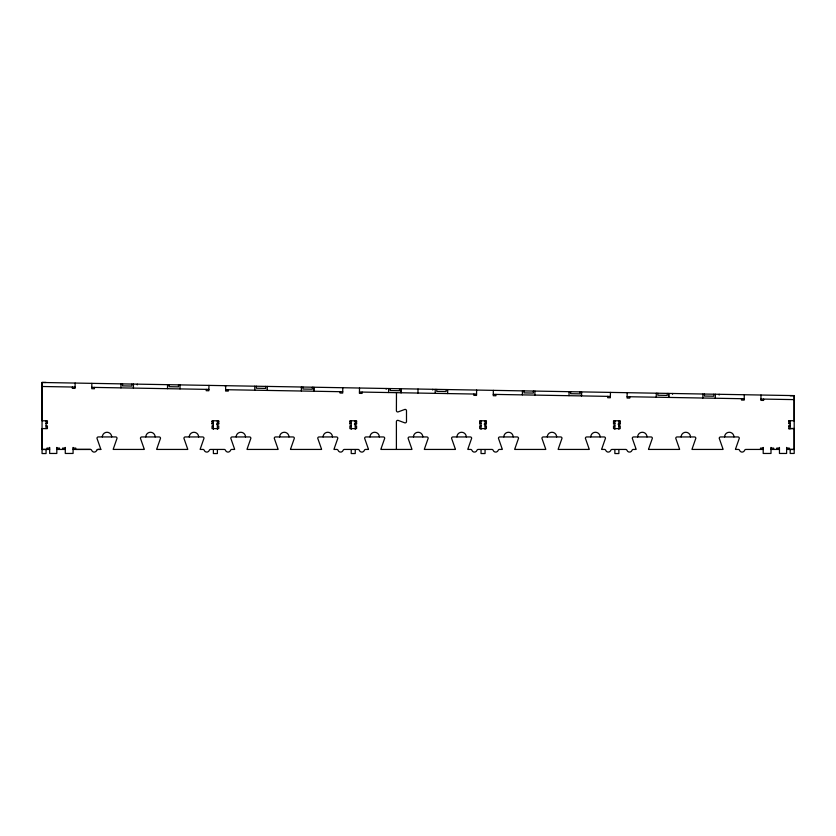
<?xml version="1.0" encoding="UTF-8"?>
<svg xmlns="http://www.w3.org/2000/svg" width="836" height="836" viewBox="0 0 836 836"><rect width="100%" height="100%" fill="white"/><g stroke="black" fill="none" stroke-linecap="round" stroke-linejoin="round"><path stroke-width="1.25" d="M59.492 449.434L59.492 448.096L56.817 448.096M773.676 449.434L773.676 448.096L771.001 448.096M396.473 392.68L396.4 410.622A1.338 1.338 0 0 0 398.124 411.908L404.77 409.452A1.338 1.338 0 0 1 406.495 410.737L406.495 421.553A1.338 1.338 0 0 1 404.77 422.838L398.124 420.383A1.338 1.338 0 0 0 396.4 421.668L396.4 449.434M225.678 386.023L224.644 385.668M72.387 387.026L72.366 388.364L75.041 388.406L75.136 383.055M91.856 383.348L91.761 388.698L94.437 388.75L94.468 387.413M120.948 387.873L120.969 383.86M122.547 383.881L122.516 385.887L131.879 386.054L131.921 384.048M133.426 388.092L133.446 384.069M137.261 384.894L137.271 384.142M167.482 388.688L167.555 384.664M169.144 384.696L169.102 386.702L178.476 386.869L178.507 384.863M180.022 388.907L180.033 384.884M206.22 389.357L206.189 390.694L208.864 390.746L208.958 385.396M225.689 385.689L225.595 391.039L228.27 391.081L228.291 389.743M254.781 390.203L254.792 386.19M256.38 386.222L256.349 388.228L265.712 388.395L265.743 386.378M267.206 390.422L267.332 386.41M301.368 391.018L301.388 387.005M302.966 387.037L302.935 389.043L312.298 389.2L312.34 387.193M313.793 391.238L313.866 387.225L313.845 391.238M340.043 391.697L340.022 393.035L342.697 393.077L342.791 387.726M359.511 388.019L359.428 393.369L362.103 393.422L362.124 392.084M386.18 389.242L386.19 388.489M388.615 392.544L388.625 388.531M390.203 388.552L390.172 390.558L399.535 390.725L399.577 388.719M401.029 392.763L401.102 388.75L401.092 392.763M417.948 393.056L418.021 389.043M432.766 390.057L432.787 389.294M435.201 393.359L435.211 389.346M436.8 389.367L436.758 391.373L446.131 391.541L446.163 389.534M447.678 393.578L447.688 389.555M473.876 394.028L473.855 395.376L476.53 395.418L476.614 390.067M493.344 390.36L493.25 395.71L495.926 395.752L495.957 394.414M522.385 394.874L522.448 390.861M524.036 390.893L524.005 392.899L533.368 393.066L533.399 391.06M534.862 395.094L534.935 391.081M569.023 395.689L569.044 391.676M570.622 391.708L570.591 393.714L579.954 393.871L579.996 391.865M581.448 395.909L581.522 391.896L581.501 395.909M607.699 396.368L607.678 397.706L610.353 397.758L610.447 392.397M627.178 392.69L627.084 398.051L629.759 398.093L629.78 396.755M656.208 397.215L656.333 393.202M657.869 393.223L657.827 395.24L667.201 395.397L667.232 393.39M668.685 397.434L668.758 393.422L668.748 397.434M672.572 394.237L672.583 393.484M702.857 398.03L702.93 394.017M704.455 394.038L704.424 396.045L713.787 396.212L713.819 394.205M715.334 398.25L715.344 394.226M719.159 395.052L719.169 394.299M741.532 398.709L741.511 400.047L744.186 400.089L744.28 394.738M761 395.031L760.917 400.381L763.592 400.434L763.613 399.096M794.158 420.968L794.169 395.606L41.873 382.48L41.8 386.493L75.062 387.068M100.623 449.434L100.801 449.423A1.338 1.338 0 0 0 100.738 449.047L96.966 438.273A1.338 1.338 0 0 1 98.314 436.935L115.702 436.935A1.338 1.338 0 0 1 117.04 438.273L113.278 449.047A1.338 1.338 0 0 0 113.215 449.423L144.273 449.434A1.338 1.338 0 0 0 144.21 449.057L140.438 438.283A1.338 1.338 0 0 1 141.786 436.946L159.174 436.946A1.338 1.338 0 0 1 160.512 438.283L156.75 449.057A1.338 1.338 0 0 0 156.687 449.434L187.745 449.434A1.338 1.338 0 0 0 187.682 449.057L183.92 438.283A1.338 1.338 0 0 1 185.258 436.946L202.646 436.946A1.338 1.338 0 0 1 203.994 438.283L200.222 449.057A1.338 1.338 0 0 0 200.159 449.434L202.991 449.434A1.338 1.338 0 0 1 204.245 450.332A2.675 2.675 0 0 0 209.293 450.332A1.338 1.338 0 0 1 210.557 449.434L224.236 449.434A1.338 1.338 0 0 1 225.49 450.332A2.675 2.675 0 0 0 230.537 450.332A1.338 1.338 0 0 1 231.802 449.434L234.623 449.434A1.338 1.338 0 0 0 234.571 449.057L230.799 438.283A1.338 1.338 0 0 1 232.136 436.946L249.536 436.946A1.338 1.338 0 0 1 250.873 438.283L247.101 449.057A1.338 1.338 0 0 0 247.048 449.434L278.095 449.434A1.338 1.338 0 0 0 278.043 449.057L274.271 438.283A1.338 1.338 0 0 1 275.608 436.946L293.008 436.946A1.338 1.338 0 0 1 294.345 438.283L290.573 449.057A1.338 1.338 0 0 0 290.52 449.434L321.567 449.434A1.338 1.338 0 0 0 321.515 449.057L317.743 438.283A1.338 1.338 0 0 1 319.08 436.946L336.48 436.946A1.338 1.338 0 0 1 337.817 438.283L334.045 449.057A1.338 1.338 0 0 0 333.992 449.434L336.814 449.434A1.338 1.338 0 0 1 338.078 450.332A2.675 2.675 0 0 0 343.126 450.332A1.338 1.338 0 0 1 344.39 449.434L358.059 449.434A1.338 1.338 0 0 1 359.323 450.332A2.675 2.675 0 0 0 364.371 450.332A1.338 1.338 0 0 1 365.635 449.434L368.457 449.434A1.338 1.338 0 0 0 368.394 449.057L364.632 438.283A1.338 1.338 0 0 1 365.969 436.946L383.369 436.946A1.338 1.338 0 0 1 384.706 438.283L380.934 449.057A1.338 1.338 0 0 0 380.882 449.434L411.929 449.434A1.338 1.338 0 0 0 411.876 449.057L408.104 438.283A1.338 1.338 0 0 1 409.441 436.946L426.841 436.946A1.338 1.338 0 0 1 428.178 438.283L424.406 449.057A1.338 1.338 0 0 0 424.354 449.434L455.401 449.434A1.338 1.338 0 0 0 455.348 449.057L451.576 438.283A1.338 1.338 0 0 1 452.913 436.946L470.313 436.946A1.338 1.338 0 0 1 471.65 438.283L467.878 449.057A1.338 1.338 0 0 0 467.826 449.434L470.647 449.434A1.338 1.338 0 0 1 471.912 450.332A2.675 2.675 0 0 0 476.959 450.332A1.338 1.338 0 0 1 478.213 449.434L491.892 449.434A1.338 1.338 0 0 1 493.156 450.332A2.675 2.675 0 0 0 498.204 450.332A1.338 1.338 0 0 1 499.458 449.434L502.279 449.434A1.338 1.338 0 0 0 502.227 449.057L498.455 438.283A1.338 1.338 0 0 1 499.792 436.946L517.191 436.946A1.338 1.338 0 0 1 518.529 438.283L514.767 449.057A1.338 1.338 0 0 0 514.704 449.434L545.762 449.434A1.338 1.338 0 0 0 545.699 449.057L541.927 438.283A1.338 1.338 0 0 1 543.275 436.946L560.663 436.946A1.338 1.338 0 0 1 562.001 438.283L558.239 449.057A1.338 1.338 0 0 0 558.176 449.434L589.234 449.434A1.338 1.338 0 0 0 589.171 449.057L585.399 438.283A1.338 1.338 0 0 1 586.747 436.946L604.135 436.946A1.338 1.338 0 0 1 605.473 438.283L601.711 449.057A1.338 1.338 0 0 0 601.648 449.434L604.48 449.434A1.338 1.338 0 0 1 605.734 450.332A2.675 2.675 0 0 0 610.782 450.332A1.338 1.338 0 0 1 612.046 449.434L625.725 449.434A1.338 1.338 0 0 1 626.979 450.332A2.675 2.675 0 0 0 632.026 450.332A1.338 1.338 0 0 1 633.291 449.434L636.112 449.434A1.338 1.338 0 0 0 636.06 449.057L632.288 438.283A1.338 1.338 0 0 1 633.625 436.946L651.025 436.946A1.338 1.338 0 0 1 652.362 438.283L648.59 449.057A1.338 1.338 0 0 0 648.537 449.434L679.584 449.434A1.338 1.338 0 0 0 679.532 449.057L675.76 438.283A1.338 1.338 0 0 1 677.097 436.946L694.497 436.946A1.338 1.338 0 0 1 695.834 438.283L692.062 449.057A1.338 1.338 0 0 0 692.009 449.434L723.056 449.434A1.338 1.338 0 0 0 723.004 449.057L719.232 438.283A1.338 1.338 0 0 1 720.569 436.946L737.969 436.946A1.338 1.338 0 0 1 739.306 438.283L735.534 449.057A1.338 1.338 0 0 0 735.481 449.434L738.303 449.434A1.338 1.338 0 0 1 739.567 450.332A2.675 2.675 0 0 0 744.615 450.332A1.338 1.338 0 0 1 745.879 449.434L763.195 449.434M97.969 449.434L100.801 449.423L97.969 449.423A1.338 1.338 0 0 0 96.715 450.322M46.064 382.449L42.051 382.449L42.051 453.551L46.064 453.551L46.064 449.538M790.187 395.731L794.2 395.731L794.2 453.457L790.187 453.457L790.187 449.434M794.2 420.686L788.818 420.79L788.808 423.643L790.145 423.643M788.808 420.968L790.145 420.968M212.041 421.459L213.379 421.459M217.391 421.459L218.729 421.459M349.887 421.459L351.224 421.459M355.237 421.459L356.575 421.459M479.697 421.459L481.034 421.459M485.058 421.459L486.395 421.459M613.53 421.459L614.868 421.459M618.88 421.459L620.218 421.459M46.053 423.465L47.412 423.465L47.412 420.79L42.051 420.79L42.009 386.493M212.041 423.465L213.379 423.465M217.391 423.465L218.729 423.465M349.887 423.465L351.224 423.465M355.237 423.465L356.575 423.465M479.697 423.465L481.034 423.465M485.058 423.465L486.395 423.465M613.53 423.465L614.868 423.465M618.88 423.465L620.218 423.465M788.818 423.465L790.156 423.465M216.503 424.134L218.729 424.134L218.729 420.79L212.041 420.79L212.041 424.134M354.349 424.134L356.575 424.134L356.575 420.79L349.887 420.79L349.887 424.134M484.159 424.134L486.395 424.134L486.395 420.79L479.697 420.79L479.697 424.134M617.992 424.134L620.218 424.134L620.218 420.79L613.53 420.79L613.53 424.134M46.053 425.921L47.412 425.921L47.401 428.596L42.051 428.596L42.082 449.434L49.658 449.434M213.379 425.921L212.041 425.921L212.041 428.596L218.729 428.596L218.729 425.921L217.391 425.921M351.224 425.921L349.887 425.921L349.887 428.596L356.575 428.596L356.575 425.921L355.237 425.921M481.034 425.921L479.697 425.921L479.697 428.596L486.395 428.596L486.395 425.921L485.058 425.921M614.868 425.921L613.53 425.921L613.53 428.596L620.218 428.596L620.218 425.921L618.88 425.921M790.156 425.921L788.818 425.921L788.808 428.774L790.145 428.774M788.808 426.099L790.145 426.099M794.2 428.492L790.187 428.492L790.187 420.686M788.818 428.596L794.179 428.596L794.2 449.434L786.613 449.434M49.658 448.096L46.983 448.096L46.983 449.434L42.082 449.434M65.271 448.096L62.595 448.096L62.595 449.434M73.077 448.096L75.762 448.096L75.762 449.434L90.403 449.423A1.338 1.338 0 0 1 91.667 450.332A2.675 2.675 0 0 0 96.715 450.332M763.195 448.096L760.52 448.096L760.52 449.434M779.455 448.096L776.78 448.096L776.78 449.434M786.613 448.096L789.288 448.096L789.288 449.434L794.2 449.434M56.817 449.434L65.271 449.434M73.077 449.434L90.403 449.434M771.001 449.434L779.455 449.434M91.793 387.361L208.895 389.409M225.615 389.701L342.718 391.739M359.449 392.032L476.551 394.08M493.271 394.373L610.374 396.41M627.105 396.703L744.207 398.751M760.927 399.044L794.127 399.618M786.613 447.427L786.613 453.457L779.455 453.457L779.455 447.427M771.001 447.427L771.001 453.457L763.195 453.457L763.195 447.427M618.88 420.79L618.88 429.338M618.88 449.538L618.88 453.551L614.868 453.551L614.868 449.538M614.868 420.79L614.868 429.338M485.058 420.79L485.058 429.338M485.058 449.538L485.058 453.551L481.034 453.551L481.034 449.538M481.034 420.79L481.034 429.338M355.237 420.79L355.237 429.338M355.237 449.538L355.237 453.551L351.224 453.551L351.224 449.538M351.224 420.79L351.224 429.338M217.391 420.79L217.391 429.338M217.391 449.538L217.391 453.551L213.379 453.551L213.379 449.538M213.379 420.79L213.379 429.338M73.077 447.427L73.077 453.457L65.271 453.457L65.271 447.427M56.817 447.427L56.817 453.457L49.658 453.457L49.658 447.427M46.064 420.79L46.064 428.596M413.454 436.946A4.682 4.682 0 0 1 418.136 432.264A4.682 4.682 0 0 1 422.828 436.946M456.926 436.946A4.682 4.682 0 0 1 461.608 432.264A4.682 4.682 0 0 1 466.3 436.946M503.815 436.946A4.682 4.682 0 0 1 508.497 432.264A4.682 4.682 0 0 1 513.179 436.946M547.287 436.946A4.682 4.682 0 0 1 551.969 432.264A4.682 4.682 0 0 1 556.651 436.946M590.759 436.946A4.682 4.682 0 0 1 595.441 432.264A4.682 4.682 0 0 1 600.123 436.946M637.638 436.946A4.682 4.682 0 0 1 642.33 432.264A4.682 4.682 0 0 1 647.012 436.946M681.11 436.946A4.682 4.682 0 0 1 685.802 432.264A4.682 4.682 0 0 1 690.484 436.946M724.582 436.946A4.682 4.682 0 0 1 729.274 432.264A4.682 4.682 0 0 1 733.956 436.946M102.326 436.935A4.682 4.682 0 0 1 107.008 432.264A4.682 4.682 0 0 1 111.69 436.935M145.798 436.946A4.682 4.682 0 0 1 150.48 432.264A4.682 4.682 0 0 1 155.162 436.946M189.27 436.946A4.682 4.682 0 0 1 193.952 432.264A4.682 4.682 0 0 1 198.634 436.946M236.149 436.946A4.682 4.682 0 0 1 240.841 432.264A4.682 4.682 0 0 1 245.523 436.946M279.621 436.946A4.682 4.682 0 0 1 284.313 432.264A4.682 4.682 0 0 1 288.995 436.946M323.093 436.946A4.682 4.682 0 0 1 327.785 432.264A4.682 4.682 0 0 1 332.467 436.946M369.982 436.946A4.682 4.682 0 0 1 374.664 432.264A4.682 4.682 0 0 1 379.356 436.946"/></g></svg>
